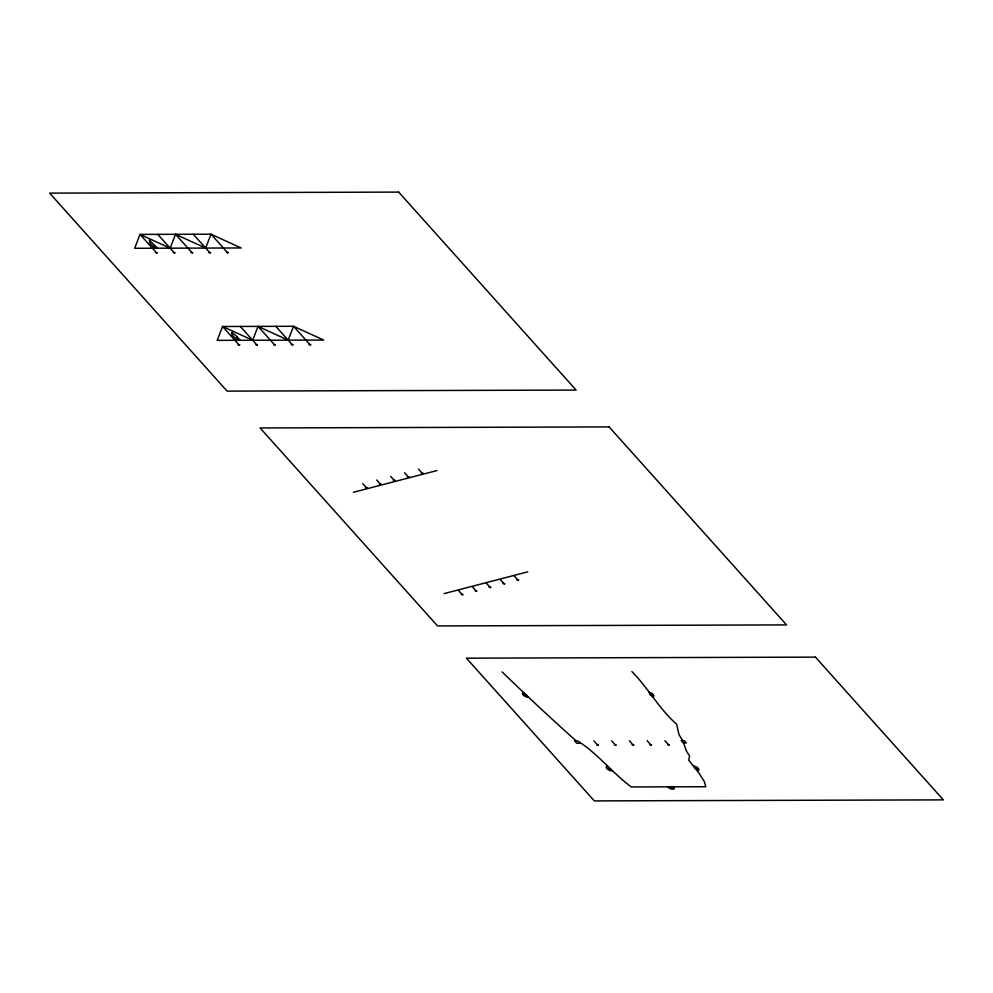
<?xml version="1.0" encoding="UTF-8"?>
<svg xmlns="http://www.w3.org/2000/svg" width="993" height="993" viewBox="0 0 993 993"><rect width="100%" height="100%" fill="white"/><g stroke="black" fill="none" stroke-linecap="round" stroke-linejoin="round"><path stroke-width="1.49" d="M152.401 248.225L140.025 234.41L170.151 248.176L175.525 234.311L205.65 248.064L211.012 234.199L241.138 247.965L134.663 248.275L140.025 234.41L211.012 234.199L223.4 248.014M234.931 340.314L222.556 326.498L252.681 340.264L258.043 326.399L288.169 340.152L293.543 326.287L323.668 340.053L217.182 340.363L222.556 326.498L293.543 326.287L305.918 340.102M155.516 252.681L157.291 252.681M173.254 252.632L175.041 252.632M191.004 252.582L192.779 252.57M208.753 252.52L210.528 252.52M226.503 252.47L228.278 252.47M238.035 344.77L239.809 344.77M255.784 344.72L257.559 344.708M273.534 344.67L275.309 344.658M291.284 344.608L293.059 344.608M309.022 344.559L310.809 344.559M365.449 487.613L367.224 487.613M379.388 483.988L381.163 483.988M393.327 480.364L395.102 480.364M407.267 476.739L409.042 476.739M421.206 473.115L422.981 473.102M461.174 594.435L462.961 594.435M475.113 590.81L476.888 590.81M489.053 587.186L490.827 587.186M502.992 583.561L504.767 583.549M516.931 579.937L518.706 579.924M596.619 744.887L598.394 744.887M614.369 744.837L616.144 744.837M632.107 744.787L633.894 744.775M649.856 744.738L651.631 744.725M667.606 744.676L669.381 744.676M231.977 333.574L232.114 335.026L237.439 340.301M353.359 492.305L436.982 470.558M444.132 593.603L527.767 571.844M149.397 240.306L157.589 248.213M231.928 332.394L237.004 336.652M149.633 240.306L149.583 242.937L154.92 248.213M232.151 332.394L231.803 333.648M579.726 743.248L576.759 743.248L574.699 740.952L577.653 740.939C597.674 753.526 612.222 772.79 631.263 786.952L705.862 786.729L704.149 781.193L698.352 772.107L688.745 760.266L689.564 755.996L686.486 751.155L683.532 742.938M502.11 671.913C526.352 695.435 551.053 718.485 576.176 740.939M631.883 671.529C648.106 687.814 659.104 708.977 676.68 724.232L678.989 734.609L682.663 740.629M223.81 248.473L227.931 253.078M306.328 340.562L310.461 345.167M664.913 740.679L669.034 745.284M418.512 469.118L422.633 473.723M514.237 575.94L518.371 580.545M193.263 234.249L205.65 248.064M206.06 248.523L210.181 253.128M275.793 326.337L288.169 340.152M288.591 340.611L292.712 345.216M647.163 740.728L651.296 745.333M404.573 472.742L408.694 477.348M500.298 579.564L504.432 584.169M175.525 234.311L187.9 248.113M188.31 248.585L192.443 253.178M258.043 326.399L270.431 340.202M270.841 340.661L274.962 345.266M629.425 740.79L633.546 745.395M390.634 476.367L394.755 480.972M486.359 583.189L490.492 587.794M157.775 234.36L170.151 248.176M170.573 248.635L174.694 253.24M240.306 326.449L252.681 340.264M253.091 340.723L257.224 345.328M611.676 740.84L615.797 745.445M376.695 479.991L380.815 484.596M472.42 586.813L476.553 591.418M156.174 248.213L154.052 245.966L155.616 248.213M238.705 340.301L236.582 338.141L238.134 340.301M152.823 248.684L156.944 253.289M235.341 340.773L239.474 345.378M593.926 740.89L598.047 745.495M362.755 483.616L366.876 488.221M458.481 590.438L462.614 595.043M240.12 340.301L237.004 336.677M649.546 693.424A1.949 0.869 25.4 0 1 651.842 694.666A1.949 0.869 25.4 0 1 651.309 695.708M527.072 696.081A1.949 0.869 25.4 0 1 524.565 694.926A1.949 0.869 25.4 0 1 525.012 693.772M673.639 786.816A3.91 1.75 25.4 0 1 672.708 789.212A3.91 1.75 25.4 0 1 667.581 786.667M611.117 769.674A1.949 0.869 25.4 0 1 608.486 768.706A1.949 0.869 25.4 0 1 608.697 767.39M694.33 767.142A1.949 0.869 25.4 0 1 696.801 768.359A1.949 0.869 25.4 0 1 696.192 769.438M612.433 770.791A3.91 1.75 25.4 0 1 607.145 768.855A3.91 1.75 25.4 0 1 607.579 766.248M693.399 765.988A3.91 1.75 25.4 0 1 698.34 768.433A3.91 1.75 25.4 0 1 697.123 770.593M648.652 692.282A3.91 1.75 25.4 0 1 653.406 694.765A3.91 1.75 25.4 0 1 652.202 696.863M528.214 697.223A3.91 1.75 25.4 0 1 523.125 694.976A3.91 1.75 25.4 0 1 523.981 692.63M670.039 786.63L671.467 787.25L670.039 786.605M525.322 694.628L526.749 695.249L525.334 694.604M609.094 768.247L610.509 768.892L609.168 768.148M649.559 694.256L650.986 694.877L649.559 694.256M694.541 767.986L695.969 768.619L694.554 767.961M398.677 192.096L49.65 193.126L227.087 391.118L576.101 390.075L398.677 192.096M609.119 426.916L260.092 427.958L437.528 625.938L786.543 624.907L609.119 426.916M815.439 657.13L466.412 658.173L594.323 800.904L943.35 799.874L815.439 657.13M684.14 740.629L681.186 740.629L683.246 742.938L686.2 742.925L684.14 740.629M672.199 786.866L669.17 786.791A1.949 0.869 25.4 0 0 671.727 788.07A1.949 0.869 25.4 0 0 672.199 786.866"/></g></svg>
